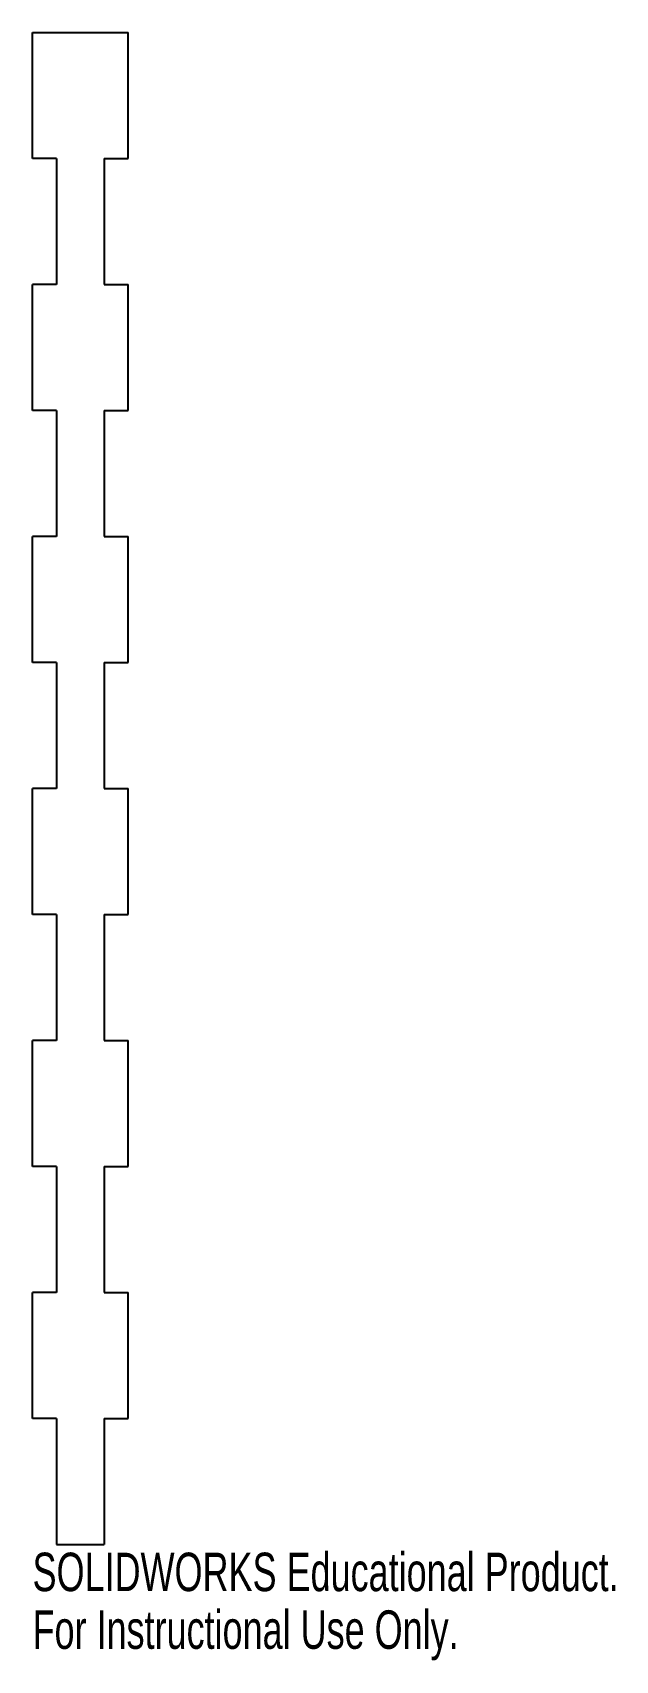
# Model space of a CAD drawing. Header units: millimetres. Extents: x -6 to 67, y -110 to 95.
import ezdxf

# ---------------------------------------------------------------- set-up
doc = ezdxf.new("R2010")
doc.units = ezdxf.units.MM
doc.styles.add('SLDTEXTSTYLE0', font='TXT', dxfattribs={"width": 0.7})

msp = doc.modelspace()

# ---------------------------------------------------------------- linework, layer by layer
at = {"color": 7, "linetype": 'Continuous', "lineweight": 25}
for p, q in [((-6, 95), (6, 95)), ((-6, 79.17), (-6, 95)), ((6, 79.17), (6, 95)), ((-3, 79.17), (-6, 79.17)), ((-3, 79.17), (-3, 63.33)), ((3, 79.17), (3, 63.33)), ((3, 79.17), (6, 79.17)), ((-3, 63.33), (-6, 63.33)), ((-6, 47.5), (-6, 63.33)), ((3, 63.33), (6, 63.33)), ((6, 47.5), (6, 63.33)), ((-3, 47.5), (-6, 47.5)), ((-3, 47.5), (-3, 31.67)), ((3, 47.5), (3, 31.67)), ((3, 47.5), (6, 47.5)), ((-3, 31.67), (-6, 31.67)), ((-6, 15.83), (-6, 31.67)), ((3, 31.67), (6, 31.67)), ((6, 15.83), (6, 31.67)), ((-3, 15.83), (-6, 15.83)), ((-3, 15.83), (-3, 0)), ((3, 15.83), (3, 0)), ((3, 15.83), (6, 15.83)), ((-3, 0), (-6, 0)), ((-6, -15.83), (-6, 0)), ((3, 0), (6, 0)), ((6, -15.83), (6, 0)), ((-3, -15.83), (-6, -15.83)), ((-3, -15.83), (-3, -31.67)), ((3, -15.83), (3, -31.67)), ((3, -15.83), (6, -15.83)), ((-3, -31.67), (-6, -31.67)), ((-6, -47.5), (-6, -31.67)), ((3, -31.67), (6, -31.67)), ((6, -47.5), (6, -31.67)), ((-3, -47.5), (-6, -47.5)), ((-3, -47.5), (-3, -63.33)), ((3, -47.5), (3, -63.33)), ((3, -47.5), (6, -47.5)), ((-3, -63.33), (-6, -63.33)), ((-6, -79.17), (-6, -63.33)), ((3, -63.33), (6, -63.33)), ((6, -79.17), (6, -63.33)), ((-3, -79.17), (-6, -79.17)), ((-3, -79.17), (-3, -95)), ((3, -79.17), (3, -95)), ((3, -79.17), (6, -79.17)), ((-3, -95), (3, -95))]:
    msp.add_line(p, q, dxfattribs=at)

# ---------------------------------------------------------------- texts
at = {"color": 7, "linetype": 'Continuous', "char_height": 4.8336, "attachment_point": 1, "style": 'SLDTEXTSTYLE0'}
for s, insert in [('SOLIDWORKS Educational Product.', (-6, -96.02)), ('For Instructional Use Only.', (-6, -103.27))]:
    msp.add_mtext(s, dxfattribs=dict(at, insert=insert))

doc.saveas('drawing.dxf')
